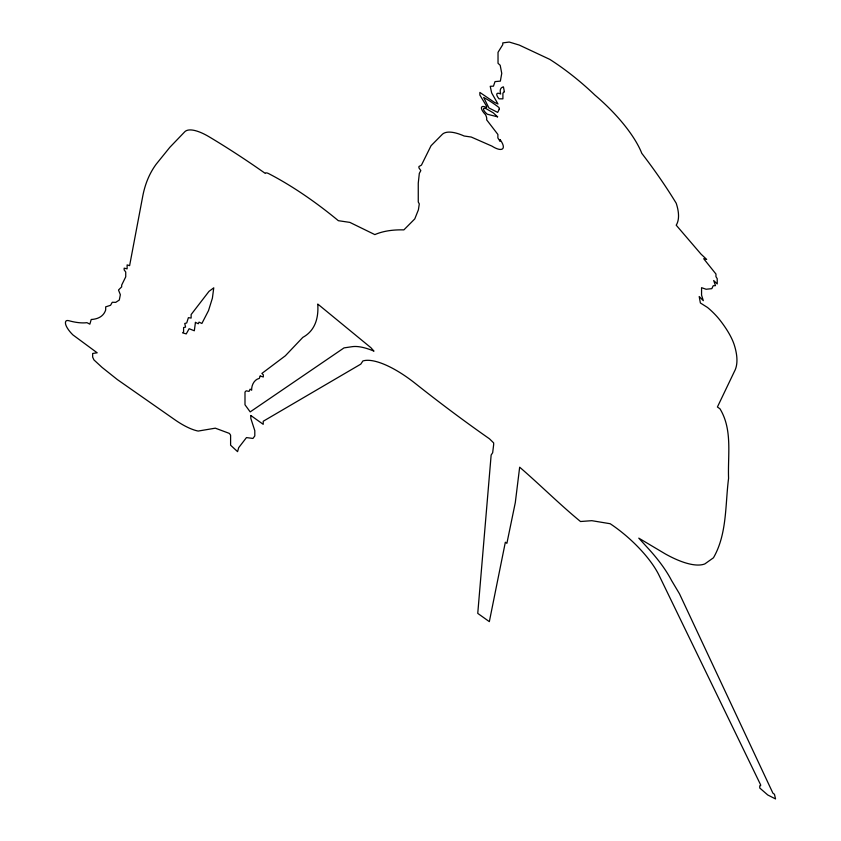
<?xml version="1.0" encoding="UTF-8"?>
<svg xmlns="http://www.w3.org/2000/svg" width="841" height="841" viewBox="0 0 841 841"><rect width="100%" height="100%" fill="white"/><g stroke="black" fill="none" stroke-linecap="round" stroke-linejoin="round"><path stroke-width="1.26" d="M250.86 415.528L250.839 418.471L254.802 430.676L254.802 435.943L252.962 438.445L246.466 437.583L238.697 447.664L237.572 451.649L230.602 445.204L230.602 435.554A3.017 1.051 41.6 0 0 229.215 433.346L215.328 428.174L198.171 431.065A46.266 16.095 41.6 0 1 174.455 419.48L117.351 379.575L102.076 367.412L93.95 359.916L92.657 357.11L92.657 353.462L97.178 352.8L72.883 334.886A16.904 5.876 41.6 0 1 65.934 321.125A11.049 3.848 41.6 0 1 68.962 320.736A106.397 37.025 41.6 0 0 86.938 322.671L89.85 324.163L91.227 319.485A100.216 34.87 41.6 0 0 105.682 309.919L105.682 306.849L110.539 305.304L112.263 302.266L115.722 302.361L119.296 300.048L120.347 294.686L118.497 290.019L121.672 286.865L121.672 285.11L125.73 276.836L125.73 272.011L124.163 269.919L124.163 268.163L127.117 268.857L127.117 264.904L129.609 265.651L142.718 196.352A550.109 191.422 41.6 0 1 156.247 164.121L169.871 147.28L184.873 131.669A41.566 14.465 41.6 0 1 209.241 136.873A390.623 135.927 41.6 0 1 265.304 173.425A6.539 2.271 41.6 0 1 268.983 173.782A169.504 58.986 41.6 0 1 338.345 220.689L349.856 222.392L374.844 234.607A294.655 102.528 41.6 0 1 403.869 229.887L414.771 218.912L418.397 209.829L419.291 203.9L418.261 201.987L418.261 183.117L419.333 173.372L420.836 170.586L418.923 167.843L418.923 166.529L421.446 165.12L431.034 145.745L442.156 134.497A53.887 18.754 41.6 0 1 464.148 136.011L471.254 137.041L491.943 146.124A16.778 5.834 41.6 0 0 502.508 148.857A16.778 5.834 41.6 0 0 500.048 139.553L500.048 141.309L497.883 137.956L497.883 134.444L486.613 119.79A17.629 6.139 41.6 0 0 485.499 114.66A9.619 3.353 41.6 0 1 481.441 107.616A9.619 3.353 41.6 0 1 486.624 107.585L486.624 106.26L479.875 95.065L479.875 92.426L494.455 102.371L497.977 103.99L491.68 92.973L490.229 86.297L493.478 86.15L495.013 81.609L500.363 81.114L501.751 73.367L500.195 65.293L498.03 63.285L498.03 52.31L502.771 44.657L502.771 42.902L509.236 42.05L519.244 45.067L549.772 59.375A109.33 38.045 41.6 0 1 594.913 95.096A82.691 28.773 41.6 0 1 641.799 153.346A329.693 114.723 41.6 0 1 676.206 203.228A104.284 36.289 41.6 0 1 676.206 225.178L700.942 254.035L706.671 259.427L703.696 258.713L715.954 274.029L715.954 276.668L717.215 278.665L717.215 283.932L713.683 280.526L715.502 285.635L713.189 285.74L711.843 288.652L706.114 289.251L701.562 287.675L701.562 295.128L703.328 300.668L699.197 296.537L700.385 302.97L707.523 307.48A31.453 10.944 41.6 0 1 719.98 320.179A68.951 23.99 41.6 0 1 734.445 345.493A134.518 46.812 41.6 0 1 734.445 371.386L717.415 406.991L719.98 408.81C732.732 429.772 727.654 455.107 728.579 478.298C725.152 504.768 727.213 533.93 713.452 557.793L704.863 563.901A80.221 27.911 41.6 0 1 665.242 553.883L638.771 538.135L648.4 548.658A83.89 29.193 41.6 0 1 671.528 580.458L679.454 593.746L772.911 793.168L774.456 794.272L775.549 798.95L767.749 794.976L759.738 787.996L759.738 785.799L760.621 785.704L760.621 784.832L659.081 575.37A62.087 21.603 41.6 0 0 610.177 523.722L591.822 520.684L580.5 521.515C559.465 504.222 540.469 485.152 519.664 467.186L515.302 502.603L506.892 543.328L505.346 542.224L489.336 621.636L477.751 613.383L491.144 455.034L492.668 452.71L493.656 444.658L493.656 442.902L489.462 438.802A569.452 198.15 41.6 0 1 415.443 383.559A65.976 22.959 41.6 0 0 362.892 360.968L360.778 364.142L263.222 421.257L263.222 424.327L250.86 415.528M195.438 322.387L194.324 330.776L189.141 328.715L186.239 333.909L182.518 332.826L183.59 331.943L183.59 327.559L185.577 327.096L184.747 323.47L186.713 322.976L188.395 317.667L191.128 318.066L191.128 314.555L208.989 291.375L213.761 287.832L212.395 298.166L208.515 310.602L201.882 323.47L199.033 322.124L198.297 323.753L195.438 322.387M260.184 376.032L259.291 378.418C254.203 379.48 251.354 385.409 251.669 390.235L250.124 389.131L249.041 391.38L246.192 390.823L244.994 392.053L244.994 404.784L250.187 411.89L344.032 347.89L352.116 346.692A73.819 25.682 41.6 0 1 373.972 351.139L370.818 347.627L317.74 304.022A216.873 75.469 41.6 0 1 302.844 337.357L285.341 355.796L261.877 373.446L263.317 374.792L263.317 376.978L260.184 376.032M499.26 109.246L497.662 112.4L488.936 107.963L483.68 97.472A49.84 17.346 41.6 0 1 499.049 107.564L499.26 109.246M504.348 91.669L502.907 93.141L502.907 98.849L499.049 98.828A7.874 2.744 41.6 0 1 496.821 93.971A7.874 2.744 41.6 0 1 500.689 94.003A28.184 9.808 41.6 0 1 503.433 86.865L504.348 91.669M497.588 116.825L487.36 114.229A5.456 1.892 41.6 0 1 483.501 109.067A5.456 1.892 41.6 0 1 487.36 109.404L493.236 112.82L497.588 116.825"/></g></svg>
